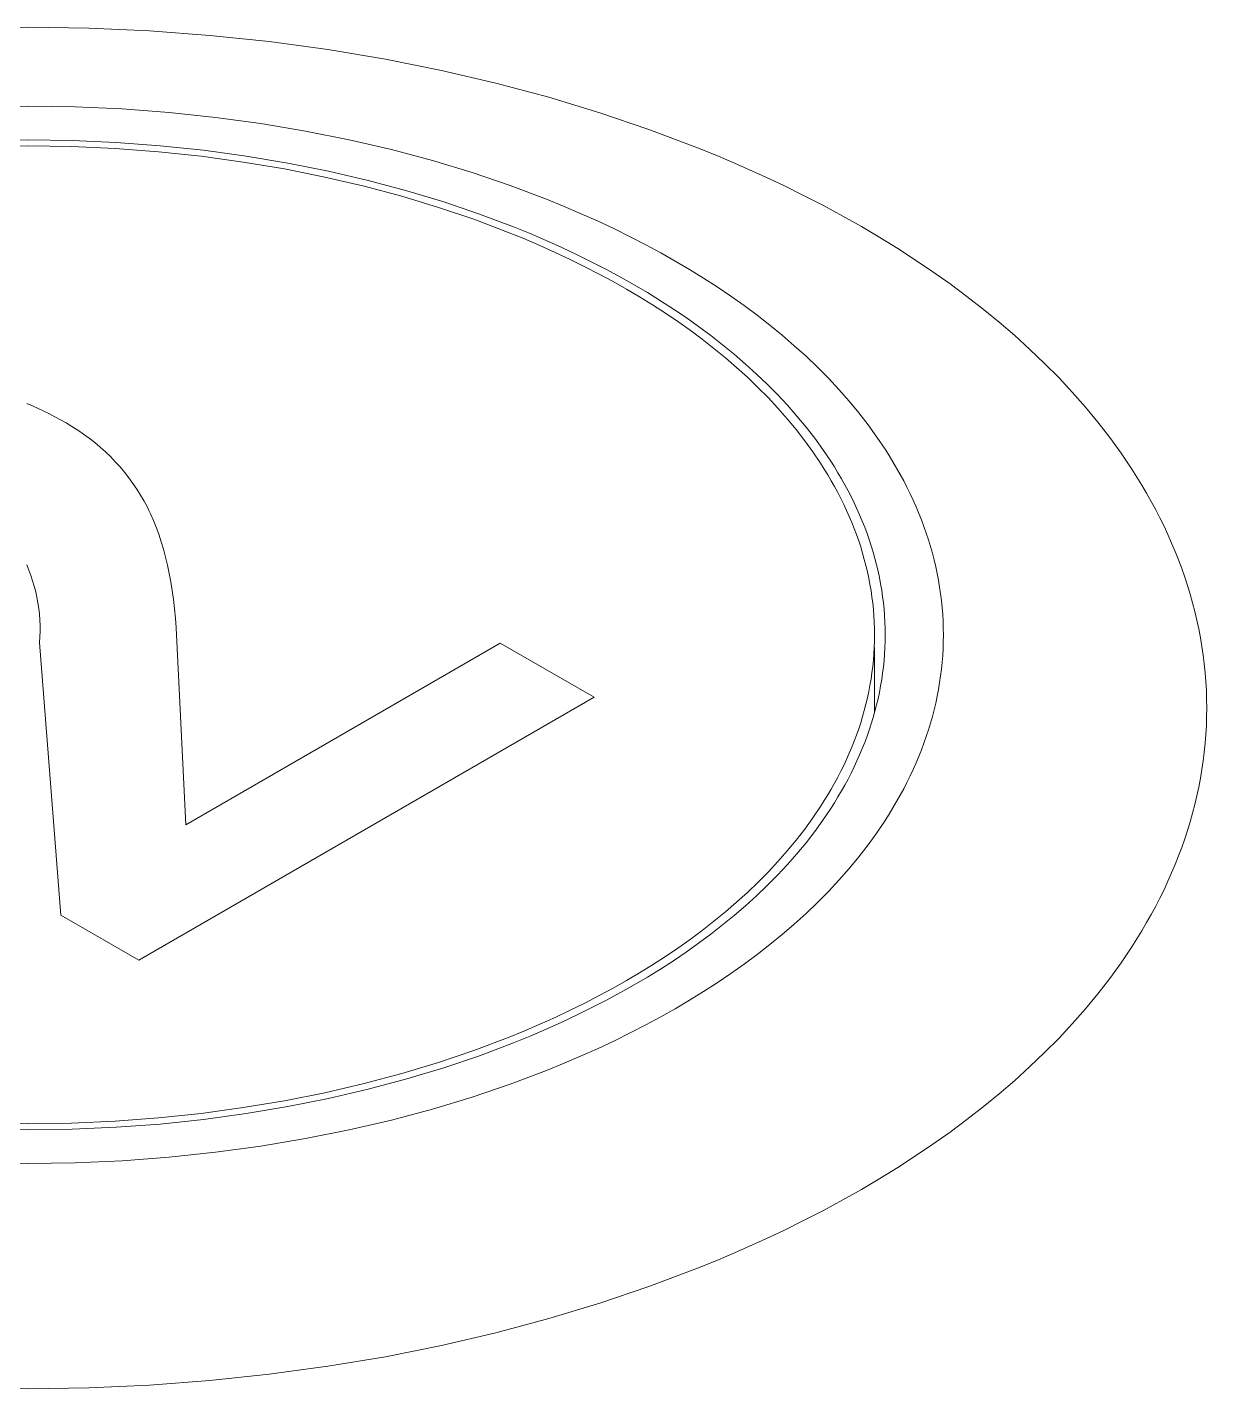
# Model space of a CAD drawing. Header units: inches. Extents: x -8 to 201, y -1 to 136.
# Drawn here: x 143.5462 to 143.8261, y 76.5367 to 76.8598 of the extents above; entities that cross this region are included whole.
import ezdxf

# ---------------------------------------------------------------- set-up
doc = ezdxf.new("R2010")
doc.units = ezdxf.units.IN
doc.layers.add('ZANO_R', color=7, linetype='Continuous', lineweight=0)

msp = doc.modelspace()

# ---------------------------------------------------------------- linework, layer by layer
at = {"layer": 'ZANO_R'}
for p, q in [((143.54633, 76.85979), (143.53185, 76.85958)), ((143.56081, 76.85958), (143.54633, 76.85979)), ((143.57523, 76.85893), (143.56081, 76.85958)), ((143.58953, 76.85786), (143.57523, 76.85893)), ((143.60367, 76.85637), (143.58953, 76.85786)), ((143.61758, 76.85447), (143.60367, 76.85637)), ((143.63121, 76.85218), (143.61758, 76.85447)), ((143.64452, 76.84952), (143.63121, 76.85218)), ((143.65746, 76.8465), (143.64452, 76.84952)), ((143.67, 76.84316), (143.65746, 76.8465)), ((143.53509, 76.84089), (143.54633, 76.84106)), ((143.54633, 76.84106), (143.55758, 76.84089)), ((143.55758, 76.84089), (143.56877, 76.84039)), ((143.68211, 76.8395), (143.67, 76.84316)), ((143.56877, 76.84039), (143.57988, 76.83956)), ((143.57988, 76.83956), (143.59086, 76.8384)), ((143.59086, 76.8384), (143.60166, 76.83693)), ((143.69374, 76.83556), (143.68211, 76.8395)), ((143.60166, 76.83693), (143.61225, 76.83515)), ((143.61225, 76.83515), (143.62258, 76.83308)), ((143.70488, 76.83136), (143.69374, 76.83556)), ((143.5358, 76.83293), (143.54633, 76.83309)), ((143.53593, 76.83147), (143.54633, 76.83162)), ((143.54633, 76.83309), (143.55686, 76.83293)), ((143.54633, 76.83162), (143.55673, 76.83147)), ((143.55673, 76.83147), (143.56709, 76.831)), ((143.55686, 76.83293), (143.56735, 76.83246)), ((143.56709, 76.831), (143.57736, 76.83023)), ((143.56735, 76.83246), (143.57775, 76.83168)), ((143.57775, 76.83168), (143.58803, 76.8306)), ((143.62258, 76.83308), (143.63264, 76.83074)), ((143.71026, 76.82917), (143.70488, 76.83136)), ((143.57736, 76.83023), (143.58751, 76.82916)), ((143.58751, 76.82916), (143.5975, 76.8278)), ((143.58803, 76.8306), (143.59815, 76.82922)), ((143.5975, 76.8278), (143.60729, 76.82616)), ((143.59815, 76.82922), (143.60806, 76.82756)), ((143.63264, 76.83074), (143.64238, 76.82814)), ((143.64238, 76.82814), (143.65177, 76.8253)), ((143.71551, 76.82692), (143.71026, 76.82917)), ((143.60729, 76.82616), (143.61685, 76.82425)), ((143.60806, 76.82756), (143.61774, 76.82562)), ((143.61774, 76.82562), (143.62716, 76.82343)), ((143.65177, 76.8253), (143.66081, 76.82224)), ((143.72062, 76.82462), (143.71551, 76.82692)), ((143.72561, 76.82228), (143.72062, 76.82462)), ((143.61685, 76.82425), (143.62615, 76.82208)), ((143.62615, 76.82208), (143.63515, 76.81968)), ((143.62716, 76.82343), (143.63628, 76.82099)), ((143.66081, 76.82224), (143.66946, 76.81898)), ((143.73045, 76.81989), (143.72561, 76.82228)), ((143.63515, 76.81968), (143.64384, 76.81705)), ((143.63628, 76.82099), (143.64508, 76.81833)), ((143.64508, 76.81833), (143.65354, 76.81547)), ((143.66946, 76.81898), (143.67364, 76.81728)), ((143.73517, 76.81746), (143.73045, 76.81989)), ((143.64384, 76.81705), (143.6522, 76.81422)), ((143.65354, 76.81547), (143.66164, 76.81241)), ((143.67364, 76.81728), (143.67771, 76.81553)), ((143.67771, 76.81553), (143.68169, 76.81375)), ((143.73974, 76.81498), (143.73517, 76.81746)), ((143.74418, 76.81248), (143.73974, 76.81498)), ((143.6522, 76.81422), (143.6602, 76.8112)), ((143.66164, 76.81241), (143.66555, 76.81082)), ((143.68169, 76.81375), (143.68556, 76.81193)), ((143.68556, 76.81193), (143.68932, 76.81007)), ((143.74853, 76.80991), (143.74418, 76.81248)), ((143.6602, 76.8112), (143.66406, 76.80963)), ((143.66406, 76.80963), (143.66783, 76.80802)), ((143.66555, 76.81082), (143.66937, 76.80919)), ((143.66937, 76.80919), (143.67309, 76.80752)), ((143.68932, 76.81007), (143.69298, 76.80818)), ((143.75281, 76.80727), (143.74853, 76.80991)), ((143.66783, 76.80802), (143.6715, 76.80637)), ((143.6715, 76.80637), (143.67508, 76.80468)), ((143.67309, 76.80752), (143.67671, 76.80581)), ((143.67671, 76.80581), (143.68024, 76.80407)), ((143.69298, 76.80818), (143.69654, 76.80626)), ((143.69654, 76.80626), (143.69998, 76.80432)), ((143.75702, 76.80455), (143.75281, 76.80727)), ((143.67508, 76.80468), (143.67857, 76.80297)), ((143.67857, 76.80297), (143.68195, 76.80122)), ((143.68024, 76.80407), (143.68367, 76.8023)), ((143.68367, 76.8023), (143.687, 76.8005)), ((143.69998, 76.80432), (143.70336, 76.80232)), ((143.70336, 76.80232), (143.70668, 76.80027)), ((143.76116, 76.80175), (143.75702, 76.80455)), ((143.76522, 76.79887), (143.76116, 76.80175)), ((143.68195, 76.80122), (143.68524, 76.79944)), ((143.68524, 76.79944), (143.68843, 76.79764)), ((143.687, 76.8005), (143.69022, 76.79868)), ((143.69022, 76.79868), (143.69338, 76.79682)), ((143.70668, 76.80027), (143.70995, 76.79816)), ((143.7692, 76.79592), (143.76522, 76.79887)), ((143.68843, 76.79764), (143.69154, 76.7958)), ((143.69154, 76.7958), (143.69462, 76.7939)), ((143.69338, 76.79682), (143.6965, 76.79489)), ((143.70995, 76.79816), (143.71317, 76.79599)), ((143.71317, 76.79599), (143.71632, 76.79375)), ((143.77309, 76.79289), (143.7692, 76.79592)), ((143.69462, 76.7939), (143.69765, 76.79195)), ((143.6965, 76.79489), (143.69956, 76.79292)), ((143.69956, 76.79292), (143.70257, 76.79088)), ((143.71632, 76.79375), (143.71941, 76.79146)), ((143.77688, 76.78979), (143.77309, 76.79289)), ((143.69765, 76.79195), (143.70062, 76.78994)), ((143.70062, 76.78994), (143.70354, 76.78787)), ((143.70257, 76.79088), (143.70553, 76.78879)), ((143.71941, 76.79146), (143.72243, 76.7891)), ((143.72243, 76.7891), (143.72538, 76.78669)), ((143.78057, 76.78661), (143.77688, 76.78979)), ((143.70354, 76.78787), (143.70639, 76.78575)), ((143.70553, 76.78879), (143.70842, 76.78664)), ((143.70639, 76.78575), (143.70919, 76.78358)), ((143.70842, 76.78664), (143.71125, 76.78444)), ((143.72538, 76.78669), (143.72825, 76.78422)), ((143.78416, 76.78335), (143.78057, 76.78661)), ((143.70919, 76.78358), (143.71191, 76.78134)), ((143.71125, 76.78444), (143.71401, 76.78218)), ((143.72825, 76.78422), (143.73103, 76.7817)), ((143.78763, 76.78003), (143.78416, 76.78335)), ((143.71191, 76.78134), (143.71456, 76.77906)), ((143.71401, 76.78218), (143.71669, 76.77986)), ((143.71669, 76.77986), (143.7193, 76.7775)), ((143.73103, 76.7817), (143.73373, 76.77912)), ((143.79099, 76.77664), (143.78763, 76.78003)), ((143.71456, 76.77906), (143.71714, 76.77673)), ((143.71714, 76.77673), (143.71963, 76.77434)), ((143.7193, 76.7775), (143.72182, 76.77508)), ((143.73373, 76.77912), (143.73633, 76.77648)), ((143.73633, 76.77648), (143.73884, 76.77379)), ((143.79422, 76.77318), (143.79099, 76.77664)), ((143.71963, 76.77434), (143.72204, 76.7719)), ((143.72182, 76.77508), (143.72426, 76.77261)), ((143.73884, 76.77379), (143.74125, 76.77106)), ((143.79732, 76.76965), (143.79422, 76.77318)), ((143.5461, 76.77053), (143.54746, 76.76994)), ((143.54746, 76.76994), (143.54881, 76.76933)), ((143.72204, 76.7719), (143.72436, 76.76942)), ((143.72426, 76.77261), (143.72661, 76.7701)), ((143.72661, 76.7701), (143.72887, 76.76753)), ((143.74125, 76.77106), (143.74356, 76.76827)), ((143.80029, 76.76606), (143.79732, 76.76965)), ((143.54881, 76.76933), (143.55015, 76.7687)), ((143.55015, 76.7687), (143.55148, 76.76803)), ((143.55148, 76.76803), (143.5528, 76.76735)), ((143.5528, 76.76735), (143.55412, 76.76663)), ((143.55412, 76.76663), (143.55542, 76.76589)), ((143.72436, 76.76942), (143.72659, 76.76688)), ((143.72659, 76.76688), (143.72872, 76.76431)), ((143.72887, 76.76753), (143.73103, 76.76492)), ((143.74356, 76.76827), (143.74575, 76.76543)), ((143.55542, 76.76589), (143.55684, 76.76507)), ((143.55684, 76.76507), (143.55823, 76.76419)), ((143.55823, 76.76419), (143.5596, 76.76326)), ((143.5596, 76.76326), (143.56094, 76.76228)), ((143.72872, 76.76431), (143.73075, 76.76168)), ((143.73103, 76.76492), (143.73309, 76.76227)), ((143.74575, 76.76543), (143.74784, 76.76255)), ((143.80312, 76.76241), (143.80029, 76.76606)), ((143.56094, 76.76228), (143.56225, 76.76125)), ((143.56225, 76.76125), (143.56352, 76.76018)), ((143.56352, 76.76018), (143.56476, 76.75906)), ((143.73075, 76.76168), (143.73268, 76.75902)), ((143.73309, 76.76227), (143.73504, 76.75957)), ((143.74784, 76.76255), (143.74981, 76.75963)), ((143.80581, 76.7587), (143.80312, 76.76241)), ((143.56476, 76.75906), (143.56596, 76.7579)), ((143.56596, 76.7579), (143.56712, 76.7567)), ((143.56712, 76.7567), (143.56824, 76.75547)), ((143.73268, 76.75902), (143.7345, 76.75632)), ((143.73504, 76.75957), (143.73689, 76.75683)), ((143.73689, 76.75683), (143.73777, 76.75545)), ((143.74981, 76.75963), (143.75075, 76.75815)), ((143.75075, 76.75815), (143.75166, 76.75666)), ((143.75166, 76.75666), (143.75254, 76.75517)), ((143.80834, 76.75494), (143.80581, 76.7587)), ((143.56824, 76.75547), (143.56931, 76.75419)), ((143.56931, 76.75419), (143.57033, 76.75288)), ((143.7345, 76.75632), (143.73537, 76.75495)), ((143.73537, 76.75495), (143.73622, 76.75358)), ((143.73622, 76.75358), (143.73703, 76.75219)), ((143.73777, 76.75545), (143.73862, 76.75406)), ((143.73862, 76.75406), (143.73944, 76.75265)), ((143.75254, 76.75517), (143.75339, 76.75366)), ((143.75339, 76.75366), (143.75421, 76.75215)), ((143.80955, 76.75303), (143.80834, 76.75494)), ((143.57033, 76.75288), (143.57131, 76.75154)), ((143.57131, 76.75154), (143.57224, 76.75017)), ((143.57224, 76.75017), (143.57312, 76.74878)), ((143.73703, 76.75219), (143.73781, 76.7508)), ((143.73781, 76.7508), (143.73857, 76.7494)), ((143.73944, 76.75265), (143.74024, 76.75124)), ((143.74024, 76.75124), (143.741, 76.74982)), ((143.75421, 76.75215), (143.75499, 76.75062)), ((143.75499, 76.75062), (143.75575, 76.74909)), ((143.81073, 76.75112), (143.80955, 76.75303)), ((143.81186, 76.74919), (143.81073, 76.75112)), ((143.57312, 76.74878), (143.57394, 76.74736)), ((143.57394, 76.74736), (143.57434, 76.74663)), ((143.73857, 76.7494), (143.7393, 76.74799)), ((143.7393, 76.74799), (143.73999, 76.74657)), ((143.741, 76.74982), (143.74174, 76.7484)), ((143.74174, 76.7484), (143.74244, 76.74696)), ((143.74244, 76.74696), (143.74312, 76.74552)), ((143.75575, 76.74909), (143.75647, 76.74755)), ((143.75647, 76.74755), (143.75716, 76.746)), ((143.81295, 76.74725), (143.81186, 76.74919)), ((143.81401, 76.7453), (143.81295, 76.74725)), ((143.57434, 76.74663), (143.57473, 76.74589)), ((143.57473, 76.74589), (143.5751, 76.74513)), ((143.5751, 76.74513), (143.57547, 76.74436)), ((143.57547, 76.74436), (143.57617, 76.74278)), ((143.73999, 76.74657), (143.74066, 76.74515)), ((143.74066, 76.74515), (143.7413, 76.74371)), ((143.7413, 76.74371), (143.7419, 76.74227)), ((143.74312, 76.74552), (143.74376, 76.74407)), ((143.74376, 76.74407), (143.74438, 76.74261)), ((143.75716, 76.746), (143.75781, 76.74444)), ((143.75781, 76.74444), (143.75843, 76.74288)), ((143.81502, 76.74334), (143.81401, 76.7453)), ((143.57617, 76.74278), (143.57683, 76.74114)), ((143.57683, 76.74114), (143.57745, 76.73946)), ((143.7419, 76.74227), (143.74248, 76.74083)), ((143.74248, 76.74083), (143.74302, 76.73938)), ((143.74438, 76.74261), (143.74496, 76.74115)), ((143.74496, 76.74115), (143.74551, 76.73968)), ((143.75843, 76.74288), (143.75902, 76.74131)), ((143.75902, 76.74131), (143.75957, 76.73974)), ((143.81599, 76.74136), (143.81502, 76.74334)), ((143.81691, 76.73938), (143.81599, 76.74136)), ((143.57745, 76.73946), (143.57803, 76.73771)), ((143.57803, 76.73771), (143.57857, 76.73591)), ((143.74302, 76.73938), (143.74353, 76.73792)), ((143.74353, 76.73792), (143.74401, 76.73646)), ((143.74551, 76.73968), (143.74603, 76.7382)), ((143.74603, 76.7382), (143.74651, 76.73672)), ((143.75957, 76.73974), (143.76009, 76.73815)), ((143.76009, 76.73815), (143.76057, 76.73657)), ((143.8178, 76.73739), (143.81691, 76.73938)), ((143.81864, 76.73538), (143.8178, 76.73739)), ((143.57857, 76.73591), (143.57906, 76.73406)), ((143.57906, 76.73406), (143.57951, 76.73215)), ((143.74401, 76.73646), (143.74446, 76.73499)), ((143.74446, 76.73499), (143.74487, 76.73352)), ((143.74651, 76.73672), (143.74697, 76.73524)), ((143.74697, 76.73524), (143.74739, 76.73374)), ((143.76057, 76.73657), (143.76102, 76.73497)), ((143.76102, 76.73497), (143.76144, 76.73338)), ((143.81944, 76.73337), (143.81864, 76.73538)), ((143.5466, 76.73099), (143.54609, 76.73223)), ((143.54707, 76.72972), (143.5466, 76.73099)), ((143.57951, 76.73215), (143.57993, 76.73019)), ((143.74487, 76.73352), (143.74526, 76.73204)), ((143.74526, 76.73204), (143.74561, 76.73056)), ((143.74739, 76.73374), (143.74777, 76.73225)), ((143.74777, 76.73225), (143.74813, 76.73075)), ((143.74813, 76.73075), (143.74845, 76.72925)), ((143.76144, 76.73338), (143.76182, 76.73178)), ((143.76182, 76.73178), (143.76216, 76.73017)), ((143.8202, 76.73135), (143.81944, 76.73337)), ((143.82091, 76.72932), (143.8202, 76.73135)), ((143.5475, 76.72845), (143.54707, 76.72972)), ((143.54788, 76.72715), (143.5475, 76.72845)), ((143.57993, 76.73019), (143.5803, 76.72818)), ((143.5803, 76.72818), (143.58063, 76.72611)), ((143.74561, 76.73056), (143.74592, 76.72907)), ((143.74592, 76.72907), (143.74621, 76.72759)), ((143.74621, 76.72759), (143.74646, 76.7261)), ((143.74845, 76.72925), (143.74874, 76.72774)), ((143.74874, 76.72774), (143.74899, 76.72623)), ((143.76216, 76.73017), (143.76247, 76.72856)), ((143.76247, 76.72856), (143.76274, 76.72695)), ((143.82158, 76.72728), (143.82091, 76.72932)), ((143.54822, 76.72585), (143.54788, 76.72715)), ((143.54851, 76.72453), (143.54822, 76.72585)), ((143.54875, 76.72321), (143.54851, 76.72453)), ((143.58063, 76.72611), (143.58091, 76.72398)), ((143.74646, 76.7261), (143.74668, 76.7246)), ((143.74668, 76.7246), (143.74686, 76.72311)), ((143.74899, 76.72623), (143.74921, 76.72472)), ((143.74921, 76.72472), (143.7494, 76.7232)), ((143.76274, 76.72695), (143.76297, 76.72533)), ((143.76297, 76.72533), (143.76317, 76.72372)), ((143.8222, 76.72524), (143.82158, 76.72728)), ((143.82278, 76.72319), (143.8222, 76.72524)), ((143.54895, 76.72187), (143.54875, 76.72321)), ((143.5491, 76.72053), (143.54895, 76.72187)), ((143.58091, 76.72398), (143.58116, 76.72181)), ((143.58116, 76.72181), (143.58137, 76.71957)), ((143.74686, 76.72311), (143.74701, 76.72161)), ((143.74701, 76.72161), (143.74713, 76.72011)), ((143.7494, 76.7232), (143.74955, 76.72168)), ((143.74955, 76.72168), (143.74967, 76.72017)), ((143.76317, 76.72372), (143.76334, 76.7221)), ((143.76334, 76.7221), (143.76347, 76.72047)), ((143.82331, 76.72113), (143.82278, 76.72319)), ((143.8238, 76.71907), (143.82331, 76.72113)), ((143.5492, 76.71919), (143.5491, 76.72053)), ((143.54926, 76.71784), (143.5492, 76.71919)), ((143.54927, 76.71649), (143.54926, 76.71784)), ((143.58137, 76.71957), (143.58153, 76.71729)), ((143.74713, 76.72011), (143.74722, 76.71861)), ((143.74722, 76.71861), (143.74727, 76.71711)), ((143.74967, 76.72017), (143.74976, 76.71865)), ((143.74976, 76.71865), (143.74981, 76.71713)), ((143.76347, 76.72047), (143.76356, 76.71885)), ((143.76356, 76.71885), (143.76361, 76.71723)), ((143.82424, 76.717), (143.8238, 76.71907)), ((143.54915, 76.7138), (143.54924, 76.71515)), ((143.54924, 76.71515), (143.54927, 76.71649)), ((143.58153, 76.71729), (143.58385, 76.67056)), ((143.74727, 76.71711), (143.74728, 76.7156)), ((143.74728, 76.7156), (143.74727, 76.7141)), ((143.74981, 76.71713), (143.74983, 76.7156)), ((143.74983, 76.7156), (143.74981, 76.71408)), ((143.76361, 76.71723), (143.76363, 76.7156)), ((143.76363, 76.7156), (143.76361, 76.71398)), ((143.82464, 76.71493), (143.82424, 76.717)), ((143.82499, 76.71286), (143.82464, 76.71493)), ((143.55421, 76.64906), (143.54915, 76.7138)), ((143.58385, 76.67056), (143.65849, 76.71365)), ((143.65849, 76.71365), (143.68078, 76.70078)), ((143.74722, 76.7126), (143.74713, 76.7111)), ((143.74727, 76.7141), (143.74722, 76.7126)), ((143.74728, 76.7126), (143.74728, 76.69709)), ((143.74976, 76.71256), (143.74967, 76.71104)), ((143.74981, 76.71408), (143.74976, 76.71256)), ((143.76356, 76.71236), (143.76347, 76.71073)), ((143.76361, 76.71398), (143.76356, 76.71236)), ((143.82529, 76.71078), (143.82499, 76.71286)), ((143.74686, 76.7081), (143.74668, 76.70661)), ((143.74701, 76.7096), (143.74686, 76.7081)), ((143.74713, 76.7111), (143.74701, 76.7096)), ((143.74955, 76.70953), (143.7494, 76.70801)), ((143.74967, 76.71104), (143.74955, 76.70953)), ((143.76334, 76.70911), (143.76317, 76.70749)), ((143.76347, 76.71073), (143.76334, 76.70911)), ((143.82555, 76.70869), (143.82529, 76.71078)), ((143.82576, 76.70661), (143.82555, 76.70869)), ((143.74646, 76.70511), (143.74621, 76.70362)), ((143.74668, 76.70661), (143.74646, 76.70511)), ((143.74899, 76.70498), (143.74874, 76.70347)), ((143.74921, 76.70649), (143.74899, 76.70498)), ((143.7494, 76.70801), (143.74921, 76.70649)), ((143.76297, 76.70588), (143.76274, 76.70426)), ((143.76317, 76.70749), (143.76297, 76.70588)), ((143.82593, 76.70452), (143.82576, 76.70661)), ((143.74592, 76.70213), (143.74561, 76.70065)), ((143.74621, 76.70362), (143.74592, 76.70213)), ((143.74845, 76.70196), (143.74813, 76.70046)), ((143.74874, 76.70347), (143.74845, 76.70196)), ((143.76247, 76.70265), (143.76216, 76.70104)), ((143.76274, 76.70426), (143.76247, 76.70265)), ((143.82604, 76.70243), (143.82593, 76.70452)), ((143.82611, 76.70034), (143.82604, 76.70243)), ((143.68078, 76.70078), (143.57271, 76.63838)), ((143.74526, 76.69917), (143.74487, 76.69769)), ((143.74561, 76.70065), (143.74526, 76.69917)), ((143.74777, 76.69896), (143.74739, 76.69746)), ((143.74813, 76.70046), (143.74777, 76.69896)), ((143.76182, 76.69943), (143.76144, 76.69783)), ((143.76216, 76.70104), (143.76182, 76.69943)), ((143.82614, 76.69825), (143.82611, 76.70034)), ((143.74446, 76.69622), (143.74401, 76.69475)), ((143.74487, 76.69769), (143.74446, 76.69622)), ((143.74697, 76.69597), (143.74651, 76.69449)), ((143.74739, 76.69746), (143.74697, 76.69597)), ((143.76102, 76.69623), (143.76057, 76.69464)), ((143.76144, 76.69783), (143.76102, 76.69623)), ((143.82604, 76.69407), (143.82611, 76.69616)), ((143.82611, 76.69616), (143.82614, 76.69825)), ((143.74353, 76.69329), (143.74302, 76.69183)), ((143.74401, 76.69475), (143.74353, 76.69329)), ((143.74603, 76.69301), (143.74551, 76.69153)), ((143.74651, 76.69449), (143.74603, 76.69301)), ((143.76009, 76.69305), (143.75957, 76.69147)), ((143.76057, 76.69464), (143.76009, 76.69305)), ((143.82576, 76.68989), (143.82593, 76.69198)), ((143.82593, 76.69198), (143.82604, 76.69407)), ((143.7419, 76.68893), (143.7413, 76.6875)), ((143.74248, 76.69038), (143.7419, 76.68893)), ((143.74302, 76.69183), (143.74248, 76.69038)), ((143.74496, 76.69006), (143.74438, 76.6886)), ((143.74551, 76.69153), (143.74496, 76.69006)), ((143.75902, 76.6899), (143.75843, 76.68833)), ((143.75957, 76.69147), (143.75902, 76.6899)), ((143.82555, 76.6878), (143.82576, 76.68989)), ((143.74066, 76.68606), (143.73999, 76.68464)), ((143.7413, 76.6875), (143.74066, 76.68606)), ((143.74312, 76.68569), (143.74244, 76.68425)), ((143.74376, 76.68714), (143.74312, 76.68569)), ((143.74438, 76.6886), (143.74376, 76.68714)), ((143.75781, 76.68677), (143.75716, 76.68521)), ((143.75843, 76.68833), (143.75781, 76.68677)), ((143.82499, 76.68364), (143.82529, 76.68572)), ((143.82529, 76.68572), (143.82555, 76.6878)), ((143.7393, 76.68322), (143.73857, 76.68181)), ((143.73999, 76.68464), (143.7393, 76.68322)), ((143.74174, 76.68281), (143.741, 76.68139)), ((143.74244, 76.68425), (143.74174, 76.68281)), ((143.75647, 76.68366), (143.75575, 76.68212)), ((143.75716, 76.68521), (143.75647, 76.68366)), ((143.82464, 76.68156), (143.82499, 76.68364)), ((143.73703, 76.67902), (143.73622, 76.67763)), ((143.73781, 76.68041), (143.73703, 76.67902)), ((143.73857, 76.68181), (143.73781, 76.68041)), ((143.74024, 76.67997), (143.73944, 76.67856)), ((143.741, 76.68139), (143.74024, 76.67997)), ((143.75421, 76.67906), (143.75339, 76.67755)), ((143.75499, 76.68059), (143.75421, 76.67906)), ((143.75575, 76.68212), (143.75499, 76.68059)), ((143.8238, 76.67742), (143.82424, 76.67949)), ((143.82424, 76.67949), (143.82464, 76.68156)), ((143.73537, 76.67626), (143.7345, 76.67489)), ((143.73622, 76.67763), (143.73537, 76.67626)), ((143.73777, 76.67576), (143.73689, 76.67438)), ((143.73862, 76.67715), (143.73777, 76.67576)), ((143.73944, 76.67856), (143.73862, 76.67715)), ((143.75254, 76.67604), (143.75166, 76.67455)), ((143.75339, 76.67755), (143.75254, 76.67604)), ((143.82331, 76.67536), (143.8238, 76.67742)), ((143.7345, 76.67489), (143.73268, 76.67219)), ((143.73689, 76.67438), (143.73504, 76.67164)), ((143.75075, 76.67306), (143.74981, 76.67158)), ((143.75166, 76.67455), (143.75075, 76.67306)), ((143.8222, 76.67126), (143.82278, 76.67331)), ((143.82278, 76.67331), (143.82331, 76.67536)), ((143.73075, 76.66952), (143.72872, 76.6669)), ((143.73268, 76.67219), (143.73075, 76.66952)), ((143.73504, 76.67164), (143.73309, 76.66894)), ((143.74981, 76.67158), (143.74784, 76.66866)), ((143.82158, 76.66921), (143.8222, 76.67126)), ((143.72872, 76.6669), (143.72659, 76.66432)), ((143.73103, 76.66629), (143.72887, 76.66368)), ((143.73309, 76.66894), (143.73103, 76.66629)), ((143.74784, 76.66866), (143.74575, 76.66578)), ((143.8202, 76.66515), (143.82091, 76.66717)), ((143.82091, 76.66717), (143.82158, 76.66921)), ((143.72659, 76.66432), (143.72436, 76.66179)), ((143.72887, 76.66368), (143.72661, 76.66111)), ((143.74356, 76.66294), (143.74125, 76.66015)), ((143.74575, 76.66578), (143.74356, 76.66294)), ((143.81864, 76.66111), (143.81944, 76.66313)), ((143.81944, 76.66313), (143.8202, 76.66515)), ((143.72436, 76.66179), (143.72204, 76.65931)), ((143.72661, 76.66111), (143.72426, 76.65859)), ((143.74125, 76.66015), (143.73884, 76.65742)), ((143.8178, 76.65911), (143.81864, 76.66111)), ((143.71963, 76.65687), (143.71714, 76.65448)), ((143.72204, 76.65931), (143.71963, 76.65687)), ((143.72426, 76.65859), (143.72182, 76.65613)), ((143.73884, 76.65742), (143.73633, 76.65473)), ((143.81599, 76.65513), (143.81691, 76.65712)), ((143.81691, 76.65712), (143.8178, 76.65911)), ((143.71714, 76.65448), (143.71456, 76.65215)), ((143.7193, 76.65371), (143.71669, 76.65134)), ((143.72182, 76.65613), (143.7193, 76.65371)), ((143.73633, 76.65473), (143.73373, 76.65209)), ((143.81401, 76.6512), (143.81502, 76.65316)), ((143.81502, 76.65316), (143.81599, 76.65513)), ((143.71456, 76.65215), (143.71191, 76.64986)), ((143.71669, 76.65134), (143.71401, 76.64903)), ((143.73373, 76.65209), (143.73103, 76.64951)), ((143.81295, 76.64924), (143.81401, 76.6512)), ((143.57271, 76.63838), (143.55421, 76.64906)), ((143.70919, 76.64763), (143.70639, 76.64546)), ((143.71125, 76.64677), (143.70842, 76.64457)), ((143.71191, 76.64986), (143.70919, 76.64763)), ((143.71401, 76.64903), (143.71125, 76.64677)), ((143.72825, 76.64699), (143.72538, 76.64452)), ((143.73103, 76.64951), (143.72825, 76.64699)), ((143.81073, 76.64538), (143.81186, 76.64731)), ((143.81186, 76.64731), (143.81295, 76.64924)), ((143.70639, 76.64546), (143.70354, 76.64334)), ((143.70842, 76.64457), (143.70553, 76.64242)), ((143.72538, 76.64452), (143.72243, 76.64211)), ((143.80834, 76.64156), (143.80955, 76.64346)), ((143.80955, 76.64346), (143.81073, 76.64538)), ((143.70062, 76.64127), (143.69765, 76.63926)), ((143.70257, 76.64033), (143.69956, 76.63829)), ((143.70354, 76.64334), (143.70062, 76.64127)), ((143.70553, 76.64242), (143.70257, 76.64033)), ((143.72243, 76.64211), (143.71941, 76.63975)), ((143.80581, 76.6378), (143.80834, 76.64156)), ((143.69462, 76.63731), (143.69154, 76.63541)), ((143.69765, 76.63926), (143.69462, 76.63731)), ((143.69956, 76.63829), (143.6965, 76.63631)), ((143.71632, 76.63746), (143.71317, 76.63522)), ((143.71941, 76.63975), (143.71632, 76.63746)), ((143.80312, 76.63409), (143.80581, 76.6378)), ((143.69154, 76.63541), (143.68843, 76.63357)), ((143.69338, 76.63439), (143.69022, 76.63253)), ((143.6965, 76.63631), (143.69338, 76.63439)), ((143.71317, 76.63522), (143.70995, 76.63305)), ((143.80029, 76.63044), (143.80312, 76.63409)), ((143.68524, 76.63177), (143.68195, 76.62999)), ((143.687, 76.63071), (143.68367, 76.62891)), ((143.68843, 76.63357), (143.68524, 76.63177)), ((143.69022, 76.63253), (143.687, 76.63071)), ((143.70668, 76.63094), (143.70336, 76.62888)), ((143.70995, 76.63305), (143.70668, 76.63094)), ((143.67857, 76.62824), (143.67508, 76.62653)), ((143.68195, 76.62999), (143.67857, 76.62824)), ((143.68367, 76.62891), (143.68024, 76.62714)), ((143.70336, 76.62888), (143.69998, 76.62689)), ((143.79732, 76.62685), (143.80029, 76.63044)), ((143.6715, 76.62484), (143.66783, 76.62319)), ((143.67508, 76.62653), (143.6715, 76.62484)), ((143.67671, 76.6254), (143.67309, 76.62369)), ((143.68024, 76.62714), (143.67671, 76.6254)), ((143.69654, 76.62495), (143.69298, 76.62303)), ((143.69998, 76.62689), (143.69654, 76.62495)), ((143.79422, 76.62332), (143.79732, 76.62685)), ((143.66406, 76.62158), (143.6602, 76.62001)), ((143.66783, 76.62319), (143.66406, 76.62158)), ((143.66937, 76.62202), (143.66555, 76.62039)), ((143.67309, 76.62369), (143.66937, 76.62202)), ((143.68932, 76.62114), (143.68556, 76.61928)), ((143.69298, 76.62303), (143.68932, 76.62114)), ((143.79099, 76.61986), (143.79422, 76.62332)), ((143.6602, 76.62001), (143.6522, 76.61699)), ((143.66164, 76.6188), (143.65354, 76.61574)), ((143.66555, 76.62039), (143.66164, 76.6188)), ((143.68556, 76.61928), (143.68169, 76.61746)), ((143.78763, 76.61647), (143.79099, 76.61986)), ((143.6522, 76.61699), (143.64384, 76.61416)), ((143.65354, 76.61574), (143.64508, 76.61288)), ((143.67771, 76.61568), (143.67364, 76.61393)), ((143.68169, 76.61746), (143.67771, 76.61568)), ((143.78416, 76.61314), (143.78763, 76.61647)), ((143.63515, 76.61153), (143.62615, 76.60913)), ((143.64384, 76.61416), (143.63515, 76.61153)), ((143.64508, 76.61288), (143.63628, 76.61022)), ((143.66946, 76.61223), (143.66081, 76.60897)), ((143.67364, 76.61393), (143.66946, 76.61223)), ((143.78057, 76.60989), (143.78416, 76.61314)), ((143.62615, 76.60913), (143.61685, 76.60696)), ((143.63628, 76.61022), (143.62716, 76.60778)), ((143.66081, 76.60897), (143.65177, 76.60591)), ((143.77688, 76.60671), (143.78057, 76.60989)), ((143.60729, 76.60505), (143.5975, 76.60341)), ((143.61685, 76.60696), (143.60729, 76.60505)), ((143.61774, 76.60559), (143.60806, 76.60365)), ((143.62716, 76.60778), (143.61774, 76.60559)), ((143.65177, 76.60591), (143.64238, 76.60307)), ((143.77309, 76.60361), (143.77688, 76.60671)), ((143.58751, 76.60205), (143.57736, 76.60098)), ((143.5975, 76.60341), (143.58751, 76.60205)), ((143.59815, 76.60199), (143.58803, 76.60061)), ((143.60806, 76.60365), (143.59815, 76.60199)), ((143.64238, 76.60307), (143.63264, 76.60047)), ((143.7692, 76.60058), (143.77309, 76.60361)), ((143.54633, 76.59812), (143.5358, 76.59827)), ((143.54633, 76.59959), (143.53593, 76.59974)), ((143.55673, 76.59974), (143.54633, 76.59959)), ((143.55686, 76.59827), (143.54633, 76.59812)), ((143.56709, 76.60021), (143.55673, 76.59974)), ((143.56735, 76.59875), (143.55686, 76.59827)), ((143.57736, 76.60098), (143.56709, 76.60021)), ((143.57775, 76.59953), (143.56735, 76.59875)), ((143.58803, 76.60061), (143.57775, 76.59953)), ((143.63264, 76.60047), (143.62258, 76.59813)), ((143.76522, 76.59762), (143.7692, 76.60058)), ((143.61225, 76.59606), (143.60166, 76.59428)), ((143.62258, 76.59813), (143.61225, 76.59606)), ((143.76116, 76.59474), (143.76522, 76.59762)), ((143.59086, 76.59281), (143.57988, 76.59165)), ((143.60166, 76.59428), (143.59086, 76.59281)), ((143.75281, 76.58922), (143.75702, 76.59195)), ((143.75702, 76.59195), (143.76116, 76.59474)), ((143.54633, 76.59015), (143.53509, 76.59032)), ((143.55758, 76.59032), (143.54633, 76.59015)), ((143.56877, 76.59082), (143.55758, 76.59032)), ((143.57988, 76.59165), (143.56877, 76.59082)), ((143.74853, 76.58658), (143.75281, 76.58922)), ((143.74418, 76.58402), (143.74853, 76.58658)), ((143.73974, 76.58151), (143.74418, 76.58402)), ((143.73045, 76.57661), (143.73517, 76.57904)), ((143.73517, 76.57904), (143.73974, 76.58151)), ((143.72561, 76.57422), (143.73045, 76.57661)), ((143.72062, 76.57187), (143.72561, 76.57422)), ((143.71026, 76.56733), (143.71551, 76.56957)), ((143.71551, 76.56957), (143.72062, 76.57187)), ((143.70488, 76.56514), (143.71026, 76.56733)), ((143.69374, 76.56094), (143.70488, 76.56514)), ((143.68211, 76.557), (143.69374, 76.56094)), ((143.67, 76.55334), (143.68211, 76.557)), ((143.65746, 76.54999), (143.67, 76.55334)), ((143.64452, 76.54698), (143.65746, 76.54999)), ((143.63121, 76.54431), (143.64452, 76.54698)), ((143.61758, 76.54203), (143.63121, 76.54431)), ((143.58953, 76.53864), (143.60367, 76.54013)), ((143.60367, 76.54013), (143.61758, 76.54203)), ((143.53185, 76.53692), (143.54633, 76.5367)), ((143.54633, 76.5367), (143.56081, 76.53692)), ((143.56081, 76.53692), (143.57523, 76.53757)), ((143.57523, 76.53757), (143.58953, 76.53864))]:
    msp.add_line(p, q, dxfattribs=at)

doc.saveas('drawing.dxf')
